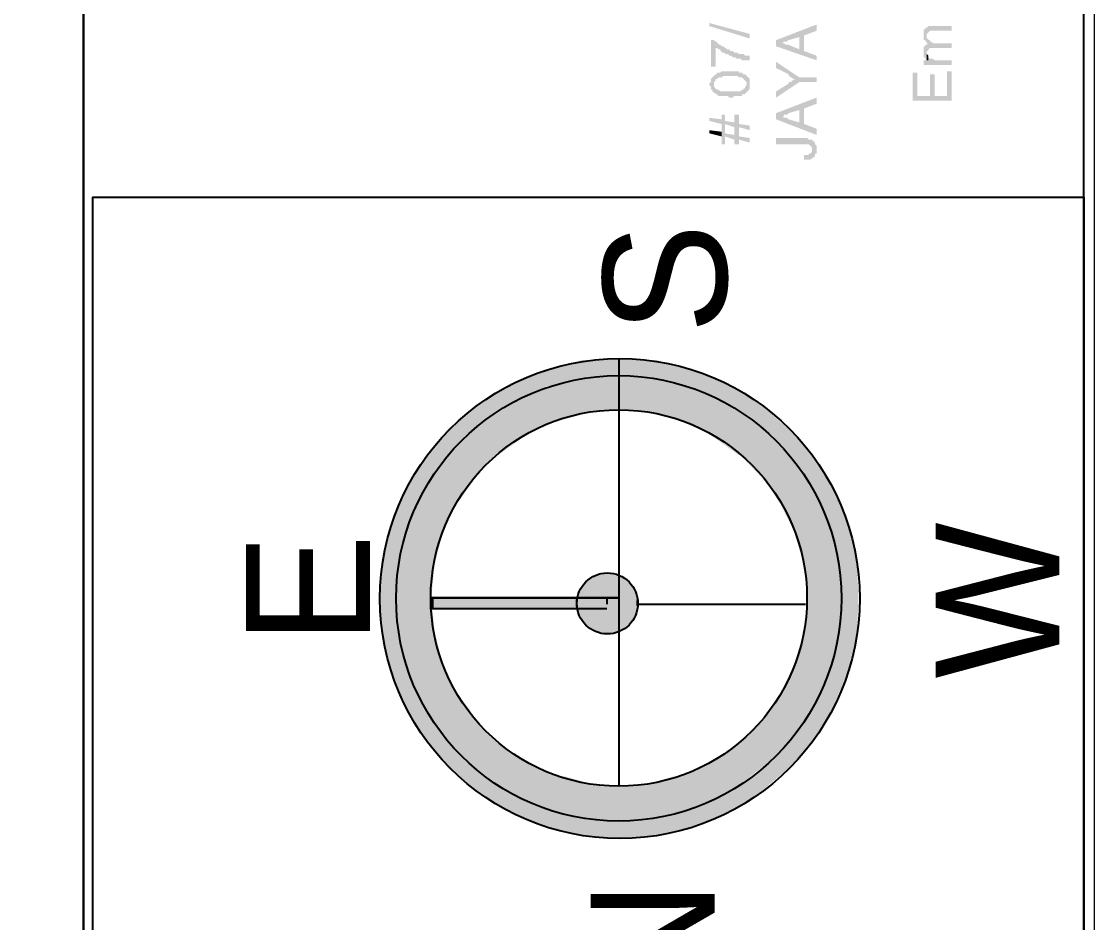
# Model space of a CAD drawing. Header units: inches. Extents: x -41599880 to -41577026, y -18110 to -4738.
# Drawn here: x -41579646 to -41577026, y -9804 to -7605 of the extents above; entities that cross this region are included whole.
import ezdxf

# ---------------------------------------------------------------- set-up
doc = ezdxf.new("R2010")
doc.units = ezdxf.units.IN
doc.header["$MEASUREMENT"] = 0
for name, color, linetype in [('PDF_Geometry', 40, 'Continuous'), ('PDF_Solid Fills', 9, 'Continuous'), ('PDF_Text', 7, 'Continuous')]:
    doc.layers.add(name, color=color, linetype=linetype)
doc.styles.add('PDF Century Gothic', font='GOTHIC.TTF')

msp = doc.modelspace()

# ---------------------------------------------------------------- hatches: boundary and pattern name
at = {"layer": 'PDF_Solid Fills'}
for points in [[(-41577803.4, -7650.2), (-41577792.1, -7657.8), (-41577792.1, -7657.8), (-41577788.3, -7657.8), (-41577784.5, -7654), (-41577784.5, -7654), (-41577780.7, -7654), (-41577776.9, -7654), (-41577776.9, -7654), (-41577773.1, -7650.2), (-41577746.5, -7642.7), (-41577746.5, -7673), (-41577735.2, -7638.9), (-41577704.8, -7627.5), (-41577704.8, -7612.3)], [(-41577443.1, -7638.9), (-41577443.1, -7638.9), (-41577443.1, -7642.7), (-41577443.1, -7646.4), (-41577443.1, -7646.4), (-41577443.1, -7650.2), (-41577439.3, -7650.2), (-41577439.3, -7654), (-41577435.6, -7654), (-41577435.6, -7657.8), (-41577435.6, -7638.9), (-41577435.6, -7638.9), (-41577435.6, -7635.1), (-41577431.8, -7631.3), (-41577431.8, -7631.3), (-41577431.8, -7631.3), (-41577428, -7627.5), (-41577428, -7627.5), (-41577424.2, -7627.5), (-41577420.4, -7627.5), (-41577416.6, -7627.5), (-41577374.9, -7627.5), (-41577374.9, -7616.1), (-41577420.4, -7616.1), (-41577420.4, -7616.1), (-41577424.2, -7616.1), (-41577428, -7616.1), (-41577431.8, -7616.1), (-41577431.8, -7616.1), (-41577435.6, -7619.9), (-41577439.3, -7619.9), (-41577439.3, -7619.9), (-41577439.3, -7623.7), (-41577443.1, -7623.7), (-41577443.1, -7627.5), (-41577443.1, -7627.5), (-41577443.1, -7631.3), (-41577443.1, -7635.1)], [(-41577962.7, -7650.2), (-41577962.7, -7714.7), (-41577951.4, -7714.7), (-41577951.4, -7665.4), (-41577951.4, -7665.4), (-41577951.4, -7669.2), (-41577947.6, -7669.2), (-41577943.8, -7673), (-41577943.8, -7673), (-41577940, -7673), (-41577940, -7676.8), (-41577936.2, -7676.8), (-41577936.2, -7680.6), (-41577932.4, -7680.6), (-41577928.6, -7680.6), (-41577928.6, -7684.4), (-41577924.8, -7684.4), (-41577924.8, -7684.4), (-41577921, -7684.4), (-41577917.2, -7688.2), (-41577917.2, -7688.2), (-41577913.4, -7688.2), (-41577909.6, -7692), (-41577909.6, -7692), (-41577905.8, -7692), (-41577902, -7692), (-41577902, -7695.7), (-41577898.3, -7695.7), (-41577894.5, -7695.7), (-41577894.5, -7695.7), (-41577890.7, -7695.7), (-41577890.7, -7695.7), (-41577886.9, -7699.5), (-41577883.1, -7699.5), (-41577879.3, -7699.5), (-41577879.3, -7699.5), (-41577875.5, -7699.5), (-41577871.7, -7699.5), (-41577871.7, -7699.5), (-41577867.9, -7699.5), (-41577867.9, -7688.2), (-41577871.7, -7688.2), (-41577875.5, -7688.2), (-41577875.5, -7688.2), (-41577879.3, -7688.2), (-41577883.1, -7684.4), (-41577883.1, -7684.4), (-41577886.9, -7684.4), (-41577890.7, -7684.4), (-41577890.7, -7684.4), (-41577894.5, -7684.4), (-41577894.5, -7684.4), (-41577898.3, -7680.6), (-41577902, -7680.6), (-41577902, -7680.6), (-41577905.8, -7680.6), (-41577909.6, -7676.8), (-41577909.6, -7676.8), (-41577913.4, -7676.8), (-41577917.2, -7676.8), (-41577917.2, -7673), (-41577921, -7673), (-41577924.8, -7673), (-41577924.8, -7669.2), (-41577928.6, -7669.2), (-41577928.6, -7669.2), (-41577932.4, -7665.4), (-41577936.2, -7665.4), (-41577936.2, -7665.4), (-41577940, -7661.6), (-41577943.8, -7661.6), (-41577943.8, -7657.8), (-41577947.6, -7657.8), (-41577947.6, -7654), (-41577951.4, -7654), (-41577951.4, -7654), (-41577955.1, -7650.2)], [(-41577803.4, -7650.2), (-41577803.4, -7665.4), (-41577704.8, -7699.5), (-41577704.8, -7688.2), (-41577735.2, -7676.8), (-41577735.2, -7638.9), (-41577746.5, -7673), (-41577773.1, -7661.6), (-41577773.1, -7661.6), (-41577776.9, -7661.6), (-41577780.7, -7661.6), (-41577780.7, -7661.6), (-41577784.5, -7657.8), (-41577788.3, -7657.8), (-41577788.3, -7657.8), (-41577792.1, -7657.8)], [(-41577435.6, -7657.8), (-41577431.8, -7657.8), (-41577431.8, -7673), (-41577431.8, -7673), (-41577428, -7669.2), (-41577428, -7669.2), (-41577424.2, -7669.2), (-41577420.4, -7669.2), (-41577420.4, -7669.2), (-41577374.9, -7669.2), (-41577374.9, -7657.8), (-41577412.8, -7657.8), (-41577416.6, -7657.8), (-41577420.4, -7657.8), (-41577420.4, -7657.8), (-41577424.2, -7654), (-41577428, -7654), (-41577428, -7654), (-41577428, -7650.2), (-41577431.8, -7650.2), (-41577431.8, -7650.2), (-41577431.8, -7646.4), (-41577435.6, -7646.4), (-41577435.6, -7642.7), (-41577435.6, -7638.9)], [(-41577443.1, -7676.8), (-41577443.1, -7680.6), (-41577443.1, -7684.4), (-41577443.1, -7684.4), (-41577443.1, -7688.2), (-41577443.1, -7692), (-41577439.3, -7692), (-41577439.3, -7695.7), (-41577439.3, -7695.7), (-41577435.6, -7699.5), (-41577435.6, -7680.6), (-41577435.6, -7680.6), (-41577435.6, -7676.8), (-41577431.8, -7676.8), (-41577431.8, -7673), (-41577431.8, -7657.8), (-41577431.8, -7657.8), (-41577435.6, -7661.6), (-41577439.3, -7661.6), (-41577439.3, -7665.4), (-41577443.1, -7665.4), (-41577443.1, -7669.2), (-41577443.1, -7669.2), (-41577443.1, -7673)], [(-41577803.4, -7703.3), (-41577803.4, -7718.5), (-41577773.1, -7733.7), (-41577773.1, -7737.5), (-41577769.3, -7737.5), (-41577769.3, -7741.3), (-41577765.5, -7741.3), (-41577765.5, -7741.3), (-41577761.7, -7745.1), (-41577757.9, -7745.1), (-41577757.9, -7745.1), (-41577746.5, -7752.6), (-41577704.8, -7752.6), (-41577704.8, -7741.3), (-41577746.5, -7741.3)], [(-41577443.1, -7699.5), (-41577443.1, -7710.9), (-41577374.9, -7710.9), (-41577374.9, -7699.5), (-41577409, -7699.5), (-41577412.8, -7699.5), (-41577412.8, -7699.5), (-41577416.6, -7699.5), (-41577420.4, -7695.7), (-41577424.2, -7695.7), (-41577424.2, -7695.7), (-41577428, -7695.7), (-41577428, -7695.7), (-41577431.8, -7692), (-41577431.8, -7692), (-41577431.8, -7688.2), (-41577431.8, -7699.5)], [(-41577435.6, -7699.5), (-41577431.8, -7699.5), (-41577431.8, -7688.2), (-41577435.6, -7684.4), (-41577435.6, -7684.4), (-41577435.6, -7680.6)], [(-41577966.5, -7756.4), (-41577966.5, -7756.4), (-41577966.5, -7760.2), (-41577962.7, -7764), (-41577962.7, -7764), (-41577962.7, -7767.8), (-41577962.7, -7771.6), (-41577958.9, -7771.6), (-41577958.9, -7775.4), (-41577958.9, -7775.4), (-41577958.9, -7775.4), (-41577955.1, -7779.2), (-41577955.1, -7756.4), (-41577955.1, -7756.4), (-41577955.1, -7752.6), (-41577955.1, -7752.6), (-41577951.4, -7748.8), (-41577951.4, -7748.8), (-41577951.4, -7745.1), (-41577947.6, -7745.1), (-41577947.6, -7745.1), (-41577943.8, -7741.3), (-41577943.8, -7741.3), (-41577943.8, -7741.3), (-41577940, -7741.3), (-41577936.2, -7741.3), (-41577936.2, -7741.3), (-41577932.4, -7737.5), (-41577928.6, -7737.5), (-41577924.8, -7737.5), (-41577924.8, -7737.5), (-41577921, -7737.5), (-41577917.2, -7737.5), (-41577913.4, -7737.5), (-41577909.6, -7737.5), (-41577909.6, -7737.5), (-41577905.8, -7737.5), (-41577902, -7737.5), (-41577898.3, -7737.5), (-41577894.5, -7741.3), (-41577894.5, -7741.3), (-41577890.7, -7741.3), (-41577890.7, -7741.3), (-41577886.9, -7741.3), (-41577886.9, -7741.3), (-41577883.1, -7745.1), (-41577883.1, -7745.1), (-41577883.1, -7745.1), (-41577879.3, -7748.8), (-41577879.3, -7748.8), (-41577875.5, -7752.6), (-41577875.5, -7756.4), (-41577875.5, -7756.4), (-41577875.5, -7737.5), (-41577879.3, -7733.7), (-41577879.3, -7733.7), (-41577883.1, -7733.7), (-41577886.9, -7729.9), (-41577886.9, -7729.9), (-41577890.7, -7729.9), (-41577890.7, -7729.9), (-41577894.5, -7729.9), (-41577894.5, -7726.1), (-41577898.3, -7726.1), (-41577902, -7726.1), (-41577902, -7726.1), (-41577905.8, -7726.1), (-41577909.6, -7726.1), (-41577913.4, -7726.1), (-41577917.2, -7726.1), (-41577917.2, -7726.1), (-41577921, -7726.1), (-41577924.8, -7726.1), (-41577924.8, -7726.1), (-41577928.6, -7726.1), (-41577932.4, -7726.1), (-41577932.4, -7726.1), (-41577936.2, -7726.1), (-41577940, -7729.9), (-41577940, -7729.9), (-41577943.8, -7729.9), (-41577947.6, -7729.9), (-41577947.6, -7733.7), (-41577951.4, -7733.7), (-41577951.4, -7733.7), (-41577955.1, -7737.5), (-41577955.1, -7737.5), (-41577958.9, -7741.3), (-41577958.9, -7741.3), (-41577962.7, -7745.1), (-41577962.7, -7745.1), (-41577962.7, -7745.1), (-41577962.7, -7748.8), (-41577962.7, -7752.6)], [(-41577469.7, -7729.9), (-41577469.7, -7798.1), (-41577374.9, -7798.1), (-41577374.9, -7726.1), (-41577386.3, -7726.1), (-41577386.3, -7786.8), (-41577416.6, -7786.8), (-41577416.6, -7733.7), (-41577428, -7733.7), (-41577428, -7786.8), (-41577458.3, -7786.8), (-41577458.3, -7729.9)], [(-41577955.1, -7779.2), (-41577951.4, -7779.2), (-41577951.4, -7783), (-41577947.6, -7783), (-41577947.6, -7783), (-41577943.8, -7786.8), (-41577943.8, -7786.8), (-41577940, -7786.8), (-41577940, -7786.8), (-41577936.2, -7786.8), (-41577932.4, -7786.8), (-41577932.4, -7786.8), (-41577928.6, -7786.8), (-41577924.8, -7786.8), (-41577921, -7786.8), (-41577917.2, -7790.6), (-41577917.2, -7790.6), (-41577913.4, -7790.6), (-41577909.6, -7790.6), (-41577905.8, -7786.8), (-41577905.8, -7786.8), (-41577902, -7786.8), (-41577898.3, -7786.8), (-41577894.5, -7786.8), (-41577894.5, -7786.8), (-41577890.7, -7786.8), (-41577886.9, -7786.8), (-41577886.9, -7783), (-41577883.1, -7783), (-41577883.1, -7783), (-41577879.3, -7783), (-41577879.3, -7779.2), (-41577875.5, -7779.2), (-41577875.5, -7779.2), (-41577875.5, -7775.4), (-41577871.7, -7775.4), (-41577871.7, -7771.6), (-41577867.9, -7771.6), (-41577867.9, -7767.8), (-41577867.9, -7764), (-41577867.9, -7764), (-41577867.9, -7760.2), (-41577867.9, -7756.4), (-41577867.9, -7756.4), (-41577867.9, -7752.6), (-41577867.9, -7752.6), (-41577867.9, -7748.8), (-41577867.9, -7745.1), (-41577867.9, -7745.1), (-41577871.7, -7741.3), (-41577871.7, -7741.3), (-41577871.7, -7741.3), (-41577875.5, -7737.5), (-41577875.5, -7737.5), (-41577875.5, -7756.4), (-41577875.5, -7756.4), (-41577875.5, -7760.2), (-41577879.3, -7764), (-41577879.3, -7764), (-41577879.3, -7767.8), (-41577883.1, -7767.8), (-41577883.1, -7771.6), (-41577883.1, -7771.6), (-41577886.9, -7771.6), (-41577886.9, -7771.6), (-41577890.7, -7775.4), (-41577890.7, -7775.4), (-41577894.5, -7775.4), (-41577894.5, -7775.4), (-41577898.3, -7775.4), (-41577902, -7775.4), (-41577905.8, -7775.4), (-41577909.6, -7775.4), (-41577913.4, -7775.4), (-41577917.2, -7775.4), (-41577917.2, -7775.4), (-41577921, -7775.4), (-41577924.8, -7775.4), (-41577928.6, -7775.4), (-41577932.4, -7775.4), (-41577932.4, -7775.4), (-41577936.2, -7775.4), (-41577940, -7775.4), (-41577940, -7775.4), (-41577943.8, -7771.6), (-41577943.8, -7771.6), (-41577947.6, -7771.6), (-41577947.6, -7771.6), (-41577951.4, -7767.8), (-41577951.4, -7767.8), (-41577955.1, -7764), (-41577955.1, -7764), (-41577955.1, -7760.2), (-41577955.1, -7756.4)], [(-41577803.4, -7775.4), (-41577803.4, -7790.6), (-41577746.5, -7752.6), (-41577757.9, -7745.1), (-41577757.9, -7745.1), (-41577761.7, -7748.8), (-41577761.7, -7748.8), (-41577765.5, -7748.8), (-41577765.5, -7752.6), (-41577769.3, -7752.6), (-41577773.1, -7752.6), (-41577773.1, -7756.4)], [(-41577803.4, -7828.5), (-41577792.1, -7836.1), (-41577792.1, -7836.1), (-41577788.3, -7836.1), (-41577784.5, -7836.1), (-41577784.5, -7832.3), (-41577780.7, -7832.3), (-41577776.9, -7832.3), (-41577776.9, -7832.3), (-41577773.1, -7828.5), (-41577746.5, -7820.9), (-41577746.5, -7851.2), (-41577735.2, -7817.1), (-41577704.8, -7805.7), (-41577704.8, -7790.6)], [(-41577966.5, -7839.9), (-41577966.5, -7847.5), (-41577936.2, -7855), (-41577936.2, -7874), (-41577936.2, -7885.4), (-41577936.2, -7904.3), (-41577928.6, -7904.3), (-41577928.6, -7885.4), (-41577928.6, -7855), (-41577905.8, -7862.6), (-41577905.8, -7881.6), (-41577905.8, -7893), (-41577905.8, -7904.3), (-41577894.5, -7904.3), (-41577894.5, -7893), (-41577894.5, -7862.6), (-41577867.9, -7870.2), (-41577867.9, -7858.8), (-41577894.5, -7855), (-41577894.5, -7832.3), (-41577905.8, -7832.3), (-41577905.8, -7851.2), (-41577928.6, -7847.5), (-41577928.6, -7832.3), (-41577936.2, -7832.3), (-41577936.2, -7843.7)], [(-41577803.4, -7828.5), (-41577803.4, -7843.7), (-41577704.8, -7881.6), (-41577704.8, -7866.4), (-41577735.2, -7855), (-41577735.2, -7817.1), (-41577746.5, -7851.2), (-41577773.1, -7843.7), (-41577773.1, -7843.7), (-41577776.9, -7839.9), (-41577780.7, -7839.9), (-41577780.7, -7839.9), (-41577784.5, -7839.9), (-41577788.3, -7836.1), (-41577788.3, -7836.1), (-41577792.1, -7836.1)], [(-41577928.6, -7885.4), (-41577905.8, -7893), (-41577905.8, -7881.6), (-41577928.6, -7877.8), (-41577928.6, -7855)], [(-41577894.5, -7893), (-41577867.9, -7900.5), (-41577867.9, -7889.2), (-41577894.5, -7885.4), (-41577894.5, -7862.6)], [(-41577803.4, -7889.2), (-41577803.4, -7904.3), (-41577735.2, -7904.3), (-41577735.2, -7904.3), (-41577731.4, -7904.3), (-41577727.6, -7904.3), (-41577727.6, -7904.3), (-41577723.8, -7904.3), (-41577723.8, -7904.3), (-41577720, -7908.1), (-41577720, -7908.1), (-41577720, -7908.1), (-41577716.2, -7911.9), (-41577716.2, -7915.7), (-41577716.2, -7915.7), (-41577716.2, -7893), (-41577720, -7893), (-41577720, -7893), (-41577720, -7893), (-41577723.8, -7893), (-41577723.8, -7893), (-41577727.6, -7889.2), (-41577731.4, -7889.2), (-41577735.2, -7889.2), (-41577739, -7889.2)], [(-41577735.2, -7930.9), (-41577735.2, -7942.3), (-41577731.4, -7942.3), (-41577727.6, -7942.3), (-41577723.8, -7942.3), (-41577723.8, -7942.3), (-41577720, -7942.3), (-41577720, -7942.3), (-41577716.2, -7938.5), (-41577712.4, -7938.5), (-41577712.4, -7938.5), (-41577712.4, -7934.7), (-41577708.6, -7934.7), (-41577708.6, -7934.7), (-41577708.6, -7930.9), (-41577708.6, -7927.1), (-41577704.8, -7927.1), (-41577704.8, -7923.3), (-41577704.8, -7919.5), (-41577704.8, -7915.7), (-41577704.8, -7915.7), (-41577704.8, -7911.9), (-41577704.8, -7908.1), (-41577704.8, -7908.1), (-41577708.6, -7904.3), (-41577708.6, -7904.3), (-41577708.6, -7900.5), (-41577708.6, -7900.5), (-41577712.4, -7896.8), (-41577712.4, -7896.8), (-41577716.2, -7893), (-41577716.2, -7915.7), (-41577716.2, -7919.5), (-41577716.2, -7919.5), (-41577716.2, -7923.3), (-41577720, -7927.1), (-41577720, -7927.1), (-41577720, -7927.1), (-41577723.8, -7927.1), (-41577723.8, -7930.9), (-41577727.6, -7930.9), (-41577727.6, -7930.9), (-41577731.4, -7930.9)]]:
    msp.add_hatch(color=7, dxfattribs=at).paths.add_polyline_path(points)

# ---------------------------------------------------------------- linework, layer by layer
at = {"layer": 'PDF_Geometry', "color": 7, "lineweight": 18}
for points in [[(-41577026, -18110.3), (-41577026, -4737.5), (-41599880.3, -4737.5), (-41599880.3, -18110.3)], [(-41577052.5, -18083.7), (-41577052.5, -4767.8), (-41599853.7, -4767.8), (-41599853.7, -18083.7)]]:
    msp.add_lwpolyline(points, close=True, dxfattribs=at)
at = {"layer": 'PDF_Geometry', "color": 7, "lineweight": 25}
for points in [[(-41579494.9, -18083.7), (-41579494.9, -4767.8)], [(-41577052.5, -18083.7), (-41577052.5, -4767.8), (-41579494.9, -4767.8), (-41579494.9, -18083.7)], [(-41579472.2, -10088.9), (-41579472.2, -8033.3), (-41577052.5, -8033.3), (-41577052.5, -10088.9)]]:
    msp.add_lwpolyline(points, close=True, dxfattribs=at)
at = {"layer": 'PDF_Geometry', "color": 97, "lineweight": 25}
for points in [[(-41578186.5, -9470.7), (-41578186.5, -8427.7)], [(-41578186.5, -9011.8), (-41578645.4, -9011.8), (-41578186.5, -9011.8)], [(-41578216.8, -9038.3), (-41578641.6, -9038.3), (-41578641.6, -9011.8), (-41578216.8, -9011.8), (-41578216.8, -9027)], [(-41578141, -9027), (-41577731.4, -9027)]]:
    msp.add_lwpolyline(points, dxfattribs=at)
at = {"layer": 'PDF_Geometry', "color": 7, "lineweight": 25}
for centre, radius in [((-41578185.2, -9013.5), 585.8), ((-41578187.7, -9013.1), 543.7), ((-41578187.5, -9012.2), 459.4), ((-41578215.4, -9025.5), 74.5)]:
    msp.add_circle(centre, radius, dxfattribs=at)
at = {"layer": 'PDF_Geometry', "color": 97, "lineweight": 25}
msp.add_circle((-41578215.4, -9025.5), 74.5, dxfattribs=at)
at = {"layer": 'PDF_Solid Fills', "color": 7, "lineweight": 13}
for points in [[(-41577867.9, -7646.4), (-41577966.5, -7616.1), (-41577867.9, -7635.1), (-41577966.5, -7608.5)], [(-41577966.5, -7870.2), (-41577966.5, -7877.8), (-41577936.2, -7874), (-41577936.2, -7885.4)]]:
    msp.add_solid(points, dxfattribs=at)
at = {"layer": 'PDF_Solid Fills', "color": 40}
for points in [[(-41578364.7, -8496), (-41578277.5, -8431.5), (-41578277.5, -8477)], [(-41578364.7, -8496), (-41578364.7, -8454.3), (-41578277.5, -8431.5)], [(-41578277.5, -8477), (-41578186.5, -8427.7), (-41578186.5, -8469.4)], [(-41578277.5, -8477), (-41578277.5, -8431.5), (-41578186.5, -8427.7)], [(-41578277.5, -8477), (-41578277.5, -8431.5), (-41578277.5, -8431.5)], [(-41578186.5, -8469.4), (-41578186.5, -8427.7), (-41578099.3, -8431.5)], [(-41578186.5, -8469.4), (-41578099.3, -8431.5), (-41578099.3, -8477)], [(-41578099.3, -8477), (-41578095.5, -8431.5), (-41578095.5, -8477)], [(-41578099.3, -8477), (-41578099.3, -8431.5), (-41578095.5, -8431.5)], [(-41578095.5, -8477), (-41578095.5, -8431.5), (-41578012, -8454.3)], [(-41578448.2, -8533.9), (-41578368.5, -8454.3), (-41578368.5, -8499.8)], [(-41578448.2, -8533.9), (-41578448.2, -8488.4), (-41578368.5, -8454.3)], [(-41578368.5, -8499.8), (-41578364.7, -8454.3), (-41578364.7, -8496)], [(-41578368.5, -8499.8), (-41578368.5, -8454.3), (-41578364.7, -8454.3)], [(-41578095.5, -8477), (-41578012, -8454.3), (-41578012, -8496)], [(-41578012, -8496), (-41578004.4, -8454.3), (-41578004.4, -8499.8)], [(-41578012, -8496), (-41578012, -8454.3), (-41578004.4, -8454.3)], [(-41578004.4, -8499.8), (-41578004.4, -8454.3), (-41577928.6, -8488.4)], [(-41578520.2, -8583.2), (-41578452, -8488.4), (-41578452, -8537.7)], [(-41578520.2, -8583.2), (-41578520.2, -8530.1), (-41578452, -8488.4)], [(-41578452, -8537.7), (-41578448.2, -8488.4), (-41578448.2, -8533.9)], [(-41578452, -8537.7), (-41578452, -8488.4), (-41578448.2, -8488.4)], [(-41578004.4, -8499.8), (-41577928.6, -8488.4), (-41577928.6, -8533.9)], [(-41577928.6, -8533.9), (-41577921, -8488.4), (-41577921, -8537.7)], [(-41577928.6, -8533.9), (-41577928.6, -8488.4), (-41577921, -8488.4)], [(-41577921, -8537.7), (-41577921, -8488.4), (-41577852.7, -8530.1)], [(-41578588.5, -8643.9), (-41578531.6, -8537.7), (-41578531.6, -8594.6)], [(-41578588.5, -8643.9), (-41578588.5, -8587), (-41578531.6, -8537.7)], [(-41578531.6, -8594.6), (-41578520.2, -8530.1), (-41578520.2, -8583.2)], [(-41578531.6, -8594.6), (-41578531.6, -8537.7), (-41578520.2, -8530.1)], [(-41577921, -8537.7), (-41577852.7, -8530.1), (-41577852.7, -8583.2)], [(-41577852.7, -8583.2), (-41577852.7, -8530.1), (-41577841.4, -8537.7)], [(-41577852.7, -8583.2), (-41577841.4, -8537.7), (-41577841.4, -8594.6)], [(-41577841.4, -8594.6), (-41577841.4, -8537.7), (-41577788.3, -8587)], [(-41578603.7, -8662.9), (-41578588.5, -8587), (-41578588.5, -8643.9)], [(-41578603.7, -8662.9), (-41578603.7, -8598.4), (-41578588.5, -8587)], [(-41577841.4, -8594.6), (-41577788.3, -8587), (-41577788.3, -8643.9)], [(-41577788.3, -8643.9), (-41577788.3, -8587), (-41577773.1, -8598.4)], [(-41578641.6, -8716), (-41578603.7, -8598.4), (-41578603.7, -8662.9)], [(-41578641.6, -8716), (-41578641.6, -8643.9), (-41578603.7, -8598.4)], [(-41577788.3, -8643.9), (-41577773.1, -8598.4), (-41577773.1, -8662.9)], [(-41577773.1, -8662.9), (-41577773.1, -8598.4), (-41577731.4, -8643.9)], [(-41578660.6, -8750.1), (-41578641.6, -8643.9), (-41578641.6, -8716)], [(-41578660.6, -8750.1), (-41578660.6, -8666.7), (-41578641.6, -8643.9)], [(-41577773.1, -8662.9), (-41577731.4, -8643.9), (-41577731.4, -8716)], [(-41577731.4, -8716), (-41577731.4, -8643.9), (-41577712.4, -8666.7)], [(-41578687.1, -8795.6), (-41578660.6, -8666.7), (-41578660.6, -8750.1)], [(-41578687.1, -8795.6), (-41578687.1, -8708.4), (-41578660.6, -8666.7)], [(-41577731.4, -8716), (-41577712.4, -8666.7), (-41577712.4, -8750.1)], [(-41577712.4, -8750.1), (-41577712.4, -8666.7), (-41577689.7, -8708.4)], [(-41578709.9, -8863.9), (-41578687.1, -8708.4), (-41578687.1, -8795.6)], [(-41578709.9, -8863.9), (-41578709.9, -8746.3), (-41578687.1, -8708.4)], [(-41577712.4, -8750.1), (-41577689.7, -8708.4), (-41577689.7, -8795.6)], [(-41577689.7, -8795.6), (-41577689.7, -8708.4), (-41577663.1, -8746.3)], [(-41578713.7, -8879), (-41578709.9, -8746.3), (-41578709.9, -8863.9)], [(-41578713.7, -8879), (-41578713.7, -8757.7), (-41578709.9, -8746.3)], [(-41577689.7, -8795.6), (-41577663.1, -8746.3), (-41577663.1, -8863.9)], [(-41577663.1, -8863.9), (-41577663.1, -8746.3), (-41577659.3, -8757.7)], [(-41578728.8, -8966.3), (-41578713.7, -8757.7), (-41578713.7, -8879)], [(-41578728.8, -8966.3), (-41578728.8, -8795.6), (-41578713.7, -8757.7)], [(-41577663.1, -8863.9), (-41577659.3, -8757.7), (-41577659.3, -8879)], [(-41577659.3, -8879), (-41577659.3, -8757.7), (-41577644.1, -8795.6)], [(-41578744, -9193.8), (-41578728.8, -8795.6), (-41578728.8, -9231.8)], [(-41578744, -9193.8), (-41578744, -8829.7), (-41578728.8, -8795.6)], [(-41577659.3, -8879), (-41577644.1, -8795.6), (-41577644.1, -8966.3)], [(-41577644.1, -9231.8), (-41577644.1, -8795.6), (-41577629, -8829.7)], [(-41578766.8, -9102.8), (-41578744, -8829.7), (-41578744, -9193.8)], [(-41578766.8, -9102.8), (-41578766.8, -8920.8), (-41578744, -8829.7)], [(-41577644.1, -9231.8), (-41577629, -8829.7), (-41577629, -9193.8)], [(-41577629, -9193.8), (-41577629, -8829.7), (-41577606.2, -8920.8)], [(-41578774.3, -9011.8), (-41578766.8, -8920.8), (-41578766.8, -9102.8)], [(-41577629, -9193.8), (-41577606.2, -8920.8), (-41577606.2, -9102.8)], [(-41577606.2, -9102.8), (-41577606.2, -8920.8), (-41577602.4, -9011.8)], [(-41578728.8, -9231.8), (-41578728.8, -9057.3), (-41578713.7, -9144.5)], [(-41577659.3, -9265.9), (-41577644.1, -9057.3), (-41577644.1, -9231.8)], [(-41577659.3, -9265.9), (-41577659.3, -9144.5), (-41577644.1, -9057.3)], [(-41578728.8, -9231.8), (-41578713.7, -9144.5), (-41578713.7, -9265.9)], [(-41578713.7, -9265.9), (-41578713.7, -9144.5), (-41578709.9, -9159.7)], [(-41577663.1, -9277.3), (-41577659.3, -9144.5), (-41577659.3, -9265.9)], [(-41577663.1, -9277.3), (-41577663.1, -9159.7), (-41577659.3, -9144.5)], [(-41578713.7, -9265.9), (-41578709.9, -9159.7), (-41578709.9, -9277.3)], [(-41578709.9, -9277.3), (-41578709.9, -9159.7), (-41578687.1, -9231.8)], [(-41577689.7, -9319), (-41577663.1, -9159.7), (-41577663.1, -9277.3)], [(-41577689.7, -9319), (-41577689.7, -9231.8), (-41577663.1, -9159.7)], [(-41578709.9, -9277.3), (-41578687.1, -9231.8), (-41578687.1, -9319)], [(-41578687.1, -9319), (-41578687.1, -9231.8), (-41578660.6, -9277.3)], [(-41577712.4, -9356.9), (-41577689.7, -9231.8), (-41577689.7, -9319)], [(-41577712.4, -9356.9), (-41577712.4, -9277.3), (-41577689.7, -9231.8)], [(-41578687.1, -9319), (-41578660.6, -9277.3), (-41578660.6, -9356.9)], [(-41578660.6, -9356.9), (-41578660.6, -9277.3), (-41578641.6, -9311.4)], [(-41577731.4, -9379.7), (-41577712.4, -9277.3), (-41577712.4, -9356.9)], [(-41577731.4, -9379.7), (-41577731.4, -9311.4), (-41577712.4, -9277.3)], [(-41578660.6, -9356.9), (-41578641.6, -9311.4), (-41578641.6, -9379.7)], [(-41578641.6, -9379.7), (-41578641.6, -9311.4), (-41578603.7, -9364.5)], [(-41577773.1, -9429), (-41577731.4, -9311.4), (-41577731.4, -9379.7)], [(-41577773.1, -9429), (-41577773.1, -9364.5), (-41577731.4, -9311.4)], [(-41578641.6, -9379.7), (-41578603.7, -9364.5), (-41578603.7, -9429)], [(-41578603.7, -9429), (-41578603.7, -9364.5), (-41578588.5, -9379.7)], [(-41578603.7, -9429), (-41578588.5, -9379.7), (-41578588.5, -9440.4)], [(-41578588.5, -9440.4), (-41578588.5, -9379.7), (-41578531.6, -9432.8)], [(-41577841.4, -9485.9), (-41577788.3, -9379.7), (-41577788.3, -9440.4)], [(-41577841.4, -9485.9), (-41577841.4, -9432.8), (-41577788.3, -9379.7)], [(-41577788.3, -9440.4), (-41577773.1, -9364.5), (-41577773.1, -9429)], [(-41577788.3, -9440.4), (-41577788.3, -9379.7), (-41577773.1, -9364.5)], [(-41578588.5, -9440.4), (-41578531.6, -9432.8), (-41578531.6, -9485.9)], [(-41578531.6, -9485.9), (-41578531.6, -9432.8), (-41578520.2, -9444.1)], [(-41577852.7, -9493.4), (-41577841.4, -9432.8), (-41577841.4, -9485.9)], [(-41577852.7, -9493.4), (-41577852.7, -9444.1), (-41577841.4, -9432.8)], [(-41578531.6, -9485.9), (-41578520.2, -9444.1), (-41578520.2, -9493.4)], [(-41578520.2, -9493.4), (-41578520.2, -9444.1), (-41578452, -9485.9)], [(-41577921, -9535.2), (-41577852.7, -9444.1), (-41577852.7, -9493.4)], [(-41577921, -9535.2), (-41577921, -9485.9), (-41577852.7, -9444.1)], [(-41578520.2, -9493.4), (-41578452, -9485.9), (-41578452, -9535.2)], [(-41578452, -9535.2), (-41578452, -9485.9), (-41578448.2, -9489.7)], [(-41578452, -9535.2), (-41578448.2, -9489.7), (-41578448.2, -9539)], [(-41578448.2, -9539), (-41578448.2, -9489.7), (-41578368.5, -9523.8)], [(-41578004.4, -9569.3), (-41577928.6, -9489.7), (-41577928.6, -9539)], [(-41578004.4, -9569.3), (-41578004.4, -9523.8), (-41577928.6, -9489.7)], [(-41577928.6, -9539), (-41577921, -9485.9), (-41577921, -9535.2)], [(-41577928.6, -9539), (-41577928.6, -9489.7), (-41577921, -9485.9)], [(-41578448.2, -9539), (-41578368.5, -9523.8), (-41578368.5, -9569.3)], [(-41578368.5, -9569.3), (-41578368.5, -9523.8), (-41578364.7, -9527.6)], [(-41578368.5, -9569.3), (-41578364.7, -9527.6), (-41578364.7, -9573.1)], [(-41578364.7, -9573.1), (-41578364.7, -9527.6), (-41578277.5, -9550.3)], [(-41578095.5, -9592.1), (-41578012, -9527.6), (-41578012, -9573.1)], [(-41578095.5, -9592.1), (-41578095.5, -9550.3), (-41578012, -9527.6)], [(-41578012, -9573.1), (-41578004.4, -9523.8), (-41578004.4, -9569.3)], [(-41578012, -9573.1), (-41578012, -9527.6), (-41578004.4, -9523.8)], [(-41578364.7, -9573.1), (-41578277.5, -9550.3), (-41578277.5, -9592.1)], [(-41578277.5, -9592.1), (-41578277.5, -9550.3), (-41578277.5, -9550.3)], [(-41578277.5, -9592.1), (-41578277.5, -9550.3), (-41578186.5, -9557.9)], [(-41578277.5, -9592.1), (-41578186.5, -9557.9), (-41578186.5, -9599.6)], [(-41578186.5, -9599.6), (-41578099.3, -9550.3), (-41578099.3, -9592.1)], [(-41578186.5, -9599.6), (-41578186.5, -9557.9), (-41578099.3, -9550.3)], [(-41578099.3, -9592.1), (-41578095.5, -9550.3), (-41578095.5, -9592.1)], [(-41578099.3, -9592.1), (-41578099.3, -9550.3), (-41578095.5, -9550.3)]]:
    msp.add_solid(points, dxfattribs=at)
at = {"layer": 'PDF_Solid Fills', "color": 1}
for points in [[(-41578345.8, -8583.2), (-41578319.2, -8484.6), (-41578319.2, -8575.6)], [(-41578345.8, -8583.2), (-41578345.8, -8492.2), (-41578319.2, -8484.6)], [(-41578319.2, -8575.6), (-41578266.1, -8477), (-41578266.1, -8560.5)], [(-41578319.2, -8575.6), (-41578319.2, -8484.6), (-41578266.1, -8477)], [(-41578266.1, -8560.5), (-41578232, -8469.4), (-41578232, -8556.7)], [(-41578266.1, -8560.5), (-41578266.1, -8477), (-41578232, -8469.4)], [(-41578232, -8556.7), (-41578186.5, -8469.4), (-41578186.5, -8552.9)], [(-41578232, -8556.7), (-41578232, -8469.4), (-41578186.5, -8469.4)], [(-41578186.5, -8552.9), (-41578141, -8469.4), (-41578141, -8556.7)], [(-41578186.5, -8552.9), (-41578186.5, -8469.4), (-41578141, -8469.4)], [(-41578141, -8556.7), (-41578141, -8469.4), (-41578106.8, -8477)], [(-41578141, -8556.7), (-41578106.8, -8477), (-41578106.8, -8560.5)], [(-41578106.8, -8560.5), (-41578106.8, -8477), (-41578053.8, -8484.6)], [(-41578106.8, -8560.5), (-41578053.8, -8484.6), (-41578053.8, -8575.6)], [(-41578053.8, -8575.6), (-41578053.8, -8484.6), (-41578031, -8492.2)], [(-41578417.8, -8617.4), (-41578406.5, -8515), (-41578406.5, -8609.8)], [(-41578417.8, -8617.4), (-41578417.8, -8518.7), (-41578406.5, -8515)], [(-41578406.5, -8609.8), (-41578345.8, -8492.2), (-41578345.8, -8583.2)], [(-41578406.5, -8609.8), (-41578406.5, -8515), (-41578345.8, -8492.2)], [(-41578053.8, -8575.6), (-41578031, -8492.2), (-41578031, -8583.2)], [(-41578031, -8583.2), (-41578031, -8492.2), (-41577970.3, -8515)], [(-41578031, -8583.2), (-41577970.3, -8515), (-41577970.3, -8609.8)], [(-41577970.3, -8609.8), (-41577970.3, -8515), (-41577958.9, -8518.7)], [(-41578482.3, -8662.9), (-41578417.8, -8518.7), (-41578417.8, -8617.4)], [(-41578482.3, -8662.9), (-41578482.3, -8556.7), (-41578417.8, -8518.7)], [(-41577970.3, -8609.8), (-41577958.9, -8518.7), (-41577958.9, -8617.4)], [(-41577958.9, -8617.4), (-41577958.9, -8518.7), (-41577894.5, -8556.7)], [(-41578539.2, -8719.8), (-41578486.1, -8556.7), (-41578486.1, -8662.9)], [(-41578539.2, -8719.8), (-41578539.2, -8598.4), (-41578486.1, -8556.7)], [(-41578486.1, -8662.9), (-41578482.3, -8556.7), (-41578482.3, -8662.9)], [(-41578486.1, -8662.9), (-41578486.1, -8556.7), (-41578482.3, -8556.7)], [(-41577958.9, -8617.4), (-41577894.5, -8556.7), (-41577894.5, -8662.9)], [(-41577894.5, -8662.9), (-41577890.7, -8556.7), (-41577890.7, -8662.9)], [(-41577894.5, -8662.9), (-41577894.5, -8556.7), (-41577890.7, -8556.7)], [(-41577890.7, -8662.9), (-41577890.7, -8556.7), (-41577837.6, -8598.4)], [(-41578584.7, -8784.2), (-41578554.4, -8613.6), (-41578554.4, -8742.5)], [(-41578584.7, -8784.2), (-41578584.7, -8643.9), (-41578554.4, -8613.6)], [(-41578554.4, -8742.5), (-41578539.2, -8598.4), (-41578539.2, -8719.8)], [(-41578554.4, -8742.5), (-41578554.4, -8613.6), (-41578539.2, -8598.4)], [(-41577890.7, -8662.9), (-41577837.6, -8598.4), (-41577837.6, -8719.8)], [(-41577837.6, -8719.8), (-41577837.6, -8598.4), (-41577818.6, -8613.6)], [(-41577837.6, -8719.8), (-41577818.6, -8613.6), (-41577818.6, -8742.5)], [(-41577818.6, -8742.5), (-41577818.6, -8613.6), (-41577792.1, -8643.9)], [(-41578618.9, -8852.5), (-41578584.7, -8643.9), (-41578584.7, -8784.2)], [(-41578618.9, -8852.5), (-41578618.9, -8678), (-41578584.7, -8643.9)], [(-41577818.6, -8742.5), (-41577792.1, -8643.9), (-41577792.1, -8784.2)], [(-41577792.1, -8784.2), (-41577792.1, -8643.9), (-41577757.9, -8678)], [(-41578637.8, -8932.1), (-41578618.9, -8681.8), (-41578618.9, -8856.3)], [(-41578637.8, -8932.1), (-41578637.8, -8712.2), (-41578618.9, -8681.8)], [(-41578618.9, -8856.3), (-41578618.9, -8678), (-41578618.9, -8852.5)], [(-41578618.9, -8856.3), (-41578618.9, -8681.8), (-41578618.9, -8678)], [(-41577792.1, -8784.2), (-41577757.9, -8678), (-41577757.9, -8852.5)], [(-41577757.9, -8852.5), (-41577757.9, -8678), (-41577757.9, -8681.8)], [(-41577757.9, -8852.5), (-41577757.9, -8681.8), (-41577757.9, -8856.3)], [(-41577757.9, -8856.3), (-41577757.9, -8681.8), (-41577735.2, -8712.2)], [(-41578664.4, -9273.5), (-41578645.4, -8723.5), (-41578645.4, -9303.8)], [(-41578664.4, -9273.5), (-41578664.4, -8753.9), (-41578645.4, -8723.5)], [(-41578645.4, -9011.8), (-41578637.8, -8712.2), (-41578637.8, -8932.1)], [(-41578645.4, -9011.8), (-41578645.4, -8723.5), (-41578637.8, -8712.2)], [(-41577757.9, -8856.3), (-41577735.2, -8712.2), (-41577735.2, -8932.1)], [(-41577735.2, -8932.1), (-41577735.2, -8712.2), (-41577727.6, -8723.5)], [(-41577735.2, -8932.1), (-41577727.6, -8723.5), (-41577727.6, -9011.8)], [(-41577727.6, -9303.8), (-41577727.6, -8723.5), (-41577708.6, -8753.9)], [(-41578702.3, -9190), (-41578664.4, -8753.9), (-41578664.4, -9273.5)], [(-41578702.3, -9190), (-41578702.3, -8837.3), (-41578664.4, -8753.9)], [(-41577727.6, -9303.8), (-41577708.6, -8753.9), (-41577708.6, -9273.5)], [(-41577708.6, -9273.5), (-41577708.6, -8753.9), (-41577670.7, -8837.3)], [(-41578725, -9102.8), (-41578702.3, -8837.3), (-41578702.3, -9190)], [(-41578725, -9102.8), (-41578725, -8924.6), (-41578702.3, -8837.3)], [(-41577708.6, -9273.5), (-41577670.7, -8837.3), (-41577670.7, -9190)], [(-41577670.7, -9190), (-41577670.7, -8837.3), (-41577651.7, -8924.6)], [(-41578732.6, -9011.8), (-41578725, -8924.6), (-41578725, -9102.8)], [(-41577670.7, -9190), (-41577651.7, -8924.6), (-41577651.7, -9102.8)], [(-41577651.7, -9102.8), (-41577651.7, -8924.6), (-41577644.1, -9011.8)], [(-41578645.4, -9303.8), (-41578645.4, -9011.8), (-41578637.8, -9091.4)], [(-41577735.2, -9315.2), (-41577727.6, -9011.8), (-41577727.6, -9303.8)], [(-41577735.2, -9315.2), (-41577735.2, -9091.4), (-41577727.6, -9011.8)], [(-41578645.4, -9303.8), (-41578637.8, -9091.4), (-41578637.8, -9315.2)], [(-41578637.8, -9315.2), (-41578637.8, -9091.4), (-41578618.9, -9171.1)], [(-41577757.9, -9345.5), (-41577735.2, -9091.4), (-41577735.2, -9315.2)], [(-41577757.9, -9345.5), (-41577757.9, -9171.1), (-41577735.2, -9091.4)], [(-41578637.8, -9315.2), (-41578618.9, -9171.1), (-41578618.9, -9345.5)], [(-41578618.9, -9345.5), (-41578618.9, -9171.1), (-41578618.9, -9171.1)], [(-41578618.9, -9345.5), (-41578618.9, -9171.1), (-41578584.7, -9243.1)], [(-41577792.1, -9383.5), (-41577757.9, -9171.1), (-41577757.9, -9345.5)], [(-41577792.1, -9383.5), (-41577792.1, -9243.1), (-41577757.9, -9171.1)], [(-41577757.9, -9345.5), (-41577757.9, -9171.1), (-41577757.9, -9171.1)], [(-41578618.9, -9345.5), (-41578584.7, -9243.1), (-41578584.7, -9383.5)], [(-41578584.7, -9383.5), (-41578584.7, -9243.1), (-41578554.4, -9281.1)], [(-41577818.6, -9413.8), (-41577792.1, -9243.1), (-41577792.1, -9383.5)], [(-41577818.6, -9413.8), (-41577818.6, -9281.1), (-41577792.1, -9243.1)], [(-41578584.7, -9383.5), (-41578554.4, -9281.1), (-41578554.4, -9413.8)], [(-41578554.4, -9413.8), (-41578554.4, -9281.1), (-41578539.2, -9307.6)], [(-41577837.6, -9425.2), (-41577818.6, -9281.1), (-41577818.6, -9413.8)], [(-41577837.6, -9425.2), (-41577837.6, -9307.6), (-41577818.6, -9281.1)], [(-41578554.4, -9413.8), (-41578539.2, -9307.6), (-41578539.2, -9425.2)], [(-41578539.2, -9425.2), (-41578539.2, -9307.6), (-41578486.1, -9360.7)], [(-41577890.7, -9466.9), (-41577837.6, -9307.6), (-41577837.6, -9425.2)], [(-41577890.7, -9466.9), (-41577890.7, -9360.7), (-41577837.6, -9307.6)], [(-41578539.2, -9425.2), (-41578486.1, -9360.7), (-41578486.1, -9466.9)], [(-41578486.1, -9466.9), (-41578486.1, -9360.7), (-41578482.3, -9364.5)], [(-41578486.1, -9466.9), (-41578482.3, -9364.5), (-41578482.3, -9470.7)], [(-41578482.3, -9470.7), (-41578482.3, -9364.5), (-41578417.8, -9410)], [(-41577958.9, -9504.8), (-41577894.5, -9364.5), (-41577894.5, -9470.7)], [(-41577958.9, -9504.8), (-41577958.9, -9410), (-41577894.5, -9364.5)], [(-41577894.5, -9470.7), (-41577890.7, -9360.7), (-41577890.7, -9466.9)], [(-41577894.5, -9470.7), (-41577894.5, -9364.5), (-41577890.7, -9360.7)], [(-41578482.3, -9470.7), (-41578417.8, -9410), (-41578417.8, -9504.8)], [(-41578417.8, -9504.8), (-41578417.8, -9410), (-41578406.5, -9413.8)], [(-41578417.8, -9504.8), (-41578406.5, -9413.8), (-41578406.5, -9512.4)], [(-41578406.5, -9512.4), (-41578406.5, -9413.8), (-41578345.8, -9444.1)], [(-41578031, -9531.4), (-41577970.3, -9413.8), (-41577970.3, -9512.4)], [(-41578031, -9531.4), (-41578031, -9444.1), (-41577970.3, -9413.8)], [(-41577970.3, -9512.4), (-41577958.9, -9410), (-41577958.9, -9504.8)], [(-41577970.3, -9512.4), (-41577970.3, -9413.8), (-41577958.9, -9410)], [(-41578406.5, -9512.4), (-41578345.8, -9444.1), (-41578345.8, -9531.4)], [(-41578345.8, -9531.4), (-41578345.8, -9444.1), (-41578319.2, -9447.9)], [(-41578345.8, -9531.4), (-41578319.2, -9447.9), (-41578319.2, -9539)], [(-41578319.2, -9539), (-41578319.2, -9447.9), (-41578266.1, -9463.1)], [(-41578106.8, -9550.3), (-41578053.8, -9447.9), (-41578053.8, -9539)], [(-41578106.8, -9550.3), (-41578106.8, -9463.1), (-41578053.8, -9447.9)], [(-41578053.8, -9539), (-41578031, -9444.1), (-41578031, -9531.4)], [(-41578053.8, -9539), (-41578053.8, -9447.9), (-41578031, -9444.1)], [(-41578319.2, -9539), (-41578266.1, -9463.1), (-41578266.1, -9550.3)], [(-41578266.1, -9550.3), (-41578266.1, -9463.1), (-41578232, -9466.9)], [(-41578266.1, -9550.3), (-41578232, -9466.9), (-41578232, -9554.1)], [(-41578232, -9554.1), (-41578232, -9466.9), (-41578186.5, -9470.7)], [(-41578232, -9554.1), (-41578186.5, -9470.7), (-41578186.5, -9554.1)], [(-41578186.5, -9554.1), (-41578141, -9466.9), (-41578141, -9554.1)], [(-41578186.5, -9554.1), (-41578186.5, -9470.7), (-41578141, -9466.9)], [(-41578141, -9554.1), (-41578106.8, -9463.1), (-41578106.8, -9550.3)], [(-41578141, -9554.1), (-41578141, -9466.9), (-41578106.8, -9463.1)]]:
    msp.add_solid(points, dxfattribs=at)
at = {"layer": 'PDF_Solid Fills', "color": 97}
for points in [[(-41578258.6, -9087.6), (-41578251, -8958.7), (-41578251, -9091.4)], [(-41578258.6, -9087.6), (-41578258.6, -8962.5), (-41578251, -8958.7)], [(-41578251, -9091.4), (-41578243.4, -8954.9), (-41578243.4, -9095.2)], [(-41578251, -9091.4), (-41578251, -8958.7), (-41578243.4, -8954.9)], [(-41578243.4, -9095.2), (-41578239.6, -8954.9), (-41578239.6, -9095.2)], [(-41578243.4, -9095.2), (-41578243.4, -8954.9), (-41578239.6, -8954.9)], [(-41578239.6, -9095.2), (-41578232, -8951.1), (-41578232, -9099)], [(-41578239.6, -9095.2), (-41578239.6, -8954.9), (-41578232, -8951.1)], [(-41578232, -9099), (-41578224.4, -8951.1), (-41578224.4, -9099)], [(-41578232, -9099), (-41578232, -8951.1), (-41578224.4, -8951.1)], [(-41578224.4, -9099), (-41578216.8, -8951.1), (-41578216.8, -9099)], [(-41578224.4, -9099), (-41578224.4, -8951.1), (-41578216.8, -8951.1)], [(-41578216.8, -9099), (-41578209.2, -8951.1), (-41578209.2, -9099)], [(-41578216.8, -9099), (-41578216.8, -8951.1), (-41578209.2, -8951.1)], [(-41578209.2, -9099), (-41578201.7, -8951.1), (-41578201.7, -9099)], [(-41578209.2, -9099), (-41578209.2, -8951.1), (-41578201.7, -8951.1)], [(-41578201.7, -9099), (-41578201.7, -8951.1), (-41578194.1, -8954.9)], [(-41578201.7, -9099), (-41578194.1, -8954.9), (-41578194.1, -9095.2)], [(-41578194.1, -9095.2), (-41578190.3, -8954.9), (-41578190.3, -9095.2)], [(-41578194.1, -9095.2), (-41578194.1, -8954.9), (-41578190.3, -8954.9)], [(-41578190.3, -9095.2), (-41578190.3, -8954.9), (-41578182.7, -8958.7)], [(-41578190.3, -9095.2), (-41578182.7, -8958.7), (-41578182.7, -9091.4)], [(-41578182.7, -9091.4), (-41578182.7, -8958.7), (-41578175.1, -8962.5)], [(-41578281.3, -9061.1), (-41578277.5, -8981.4), (-41578277.5, -9068.7)], [(-41578281.3, -9061.1), (-41578281.3, -8989), (-41578277.5, -8981.4)], [(-41578277.5, -9068.7), (-41578273.7, -8977.7), (-41578273.7, -9072.5)], [(-41578277.5, -9068.7), (-41578277.5, -8981.4), (-41578273.7, -8977.7)], [(-41578273.7, -9072.5), (-41578269.9, -8970.1), (-41578269.9, -9080.1)], [(-41578273.7, -9072.5), (-41578273.7, -8977.7), (-41578269.9, -8970.1)], [(-41578269.9, -9080.1), (-41578262.3, -8966.3), (-41578262.3, -9083.8)], [(-41578269.9, -9080.1), (-41578269.9, -8970.1), (-41578262.3, -8966.3)], [(-41578262.3, -9083.8), (-41578258.6, -8962.5), (-41578258.6, -9087.6)], [(-41578262.3, -9083.8), (-41578262.3, -8966.3), (-41578258.6, -8962.5)], [(-41578182.7, -9091.4), (-41578175.1, -8962.5), (-41578175.1, -9087.6)], [(-41578175.1, -9087.6), (-41578175.1, -8962.5), (-41578171.3, -8966.3)], [(-41578175.1, -9087.6), (-41578171.3, -8966.3), (-41578171.3, -9083.8)], [(-41578171.3, -9083.8), (-41578171.3, -8966.3), (-41578163.7, -8970.1)], [(-41578171.3, -9083.8), (-41578163.7, -8970.1), (-41578163.7, -9080.1)], [(-41578163.7, -9080.1), (-41578163.7, -8970.1), (-41578159.9, -8977.7)], [(-41578163.7, -9080.1), (-41578159.9, -8977.7), (-41578159.9, -9072.5)], [(-41578159.9, -9072.5), (-41578159.9, -8977.7), (-41578156.2, -8981.4)], [(-41578159.9, -9072.5), (-41578156.2, -8981.4), (-41578156.2, -9068.7)], [(-41578156.2, -9068.7), (-41578156.2, -8981.4), (-41578152.4, -8989)], [(-41578641.6, -9038.3), (-41578216.8, -9011.8), (-41578216.8, -9038.3)], [(-41578641.6, -9038.3), (-41578641.6, -9011.8), (-41578216.8, -9011.8)], [(-41578292.7, -9034.5), (-41578288.9, -9008), (-41578288.9, -9042.1)], [(-41578292.7, -9034.5), (-41578292.7, -9015.6), (-41578288.9, -9008)], [(-41578288.9, -9049.7), (-41578285.1, -8992.8), (-41578285.1, -9057.3)], [(-41578288.9, -9049.7), (-41578288.9, -9000.4), (-41578285.1, -8992.8)], [(-41578288.9, -9042.1), (-41578288.9, -9000.4), (-41578288.9, -9049.7)], [(-41578288.9, -9042.1), (-41578288.9, -9008), (-41578288.9, -9000.4)], [(-41578285.1, -9057.3), (-41578281.3, -8989), (-41578281.3, -9061.1)], [(-41578285.1, -9057.3), (-41578285.1, -8992.8), (-41578281.3, -8989)], [(-41578156.2, -9068.7), (-41578152.4, -8989), (-41578152.4, -9061.1)], [(-41578152.4, -9061.1), (-41578152.4, -8989), (-41578148.6, -8992.8)], [(-41578152.4, -9061.1), (-41578148.6, -8992.8), (-41578148.6, -9057.3)], [(-41578148.6, -9057.3), (-41578148.6, -8992.8), (-41578144.8, -9000.4)], [(-41578148.6, -9057.3), (-41578144.8, -9000.4), (-41578144.8, -9049.7)], [(-41578144.8, -9049.7), (-41578144.8, -9000.4), (-41578144.8, -9008)], [(-41578144.8, -9049.7), (-41578144.8, -9008), (-41578144.8, -9042.1)], [(-41578144.8, -9042.1), (-41578144.8, -9008), (-41578144.8, -9015.6)], [(-41578292.7, -9023.2), (-41578292.7, -9015.6), (-41578292.7, -9034.5)], [(-41578144.8, -9034.5), (-41578144.8, -9015.6), (-41578141, -9023.2)], [(-41578144.8, -9042.1), (-41578144.8, -9015.6), (-41578144.8, -9034.5)]]:
    msp.add_solid(points, dxfattribs=at)

# ---------------------------------------------------------------- texts
at = {"layer": 'PDF_Text', "char_height": 302.4, "attachment_point": 7, "rotation": 90, "style": 'PDF Century Gothic'}
for s, insert in [('S', (-41577919.6, -8367.1)), ('W', (-41577111.7, -9209)), ('E', (-41578795.6, -9125.6)), ('N', (-41577953.8, -9994))]:
    msp.add_mtext(s, dxfattribs=dict(at, insert=insert))

doc.saveas('drawing.dxf')
